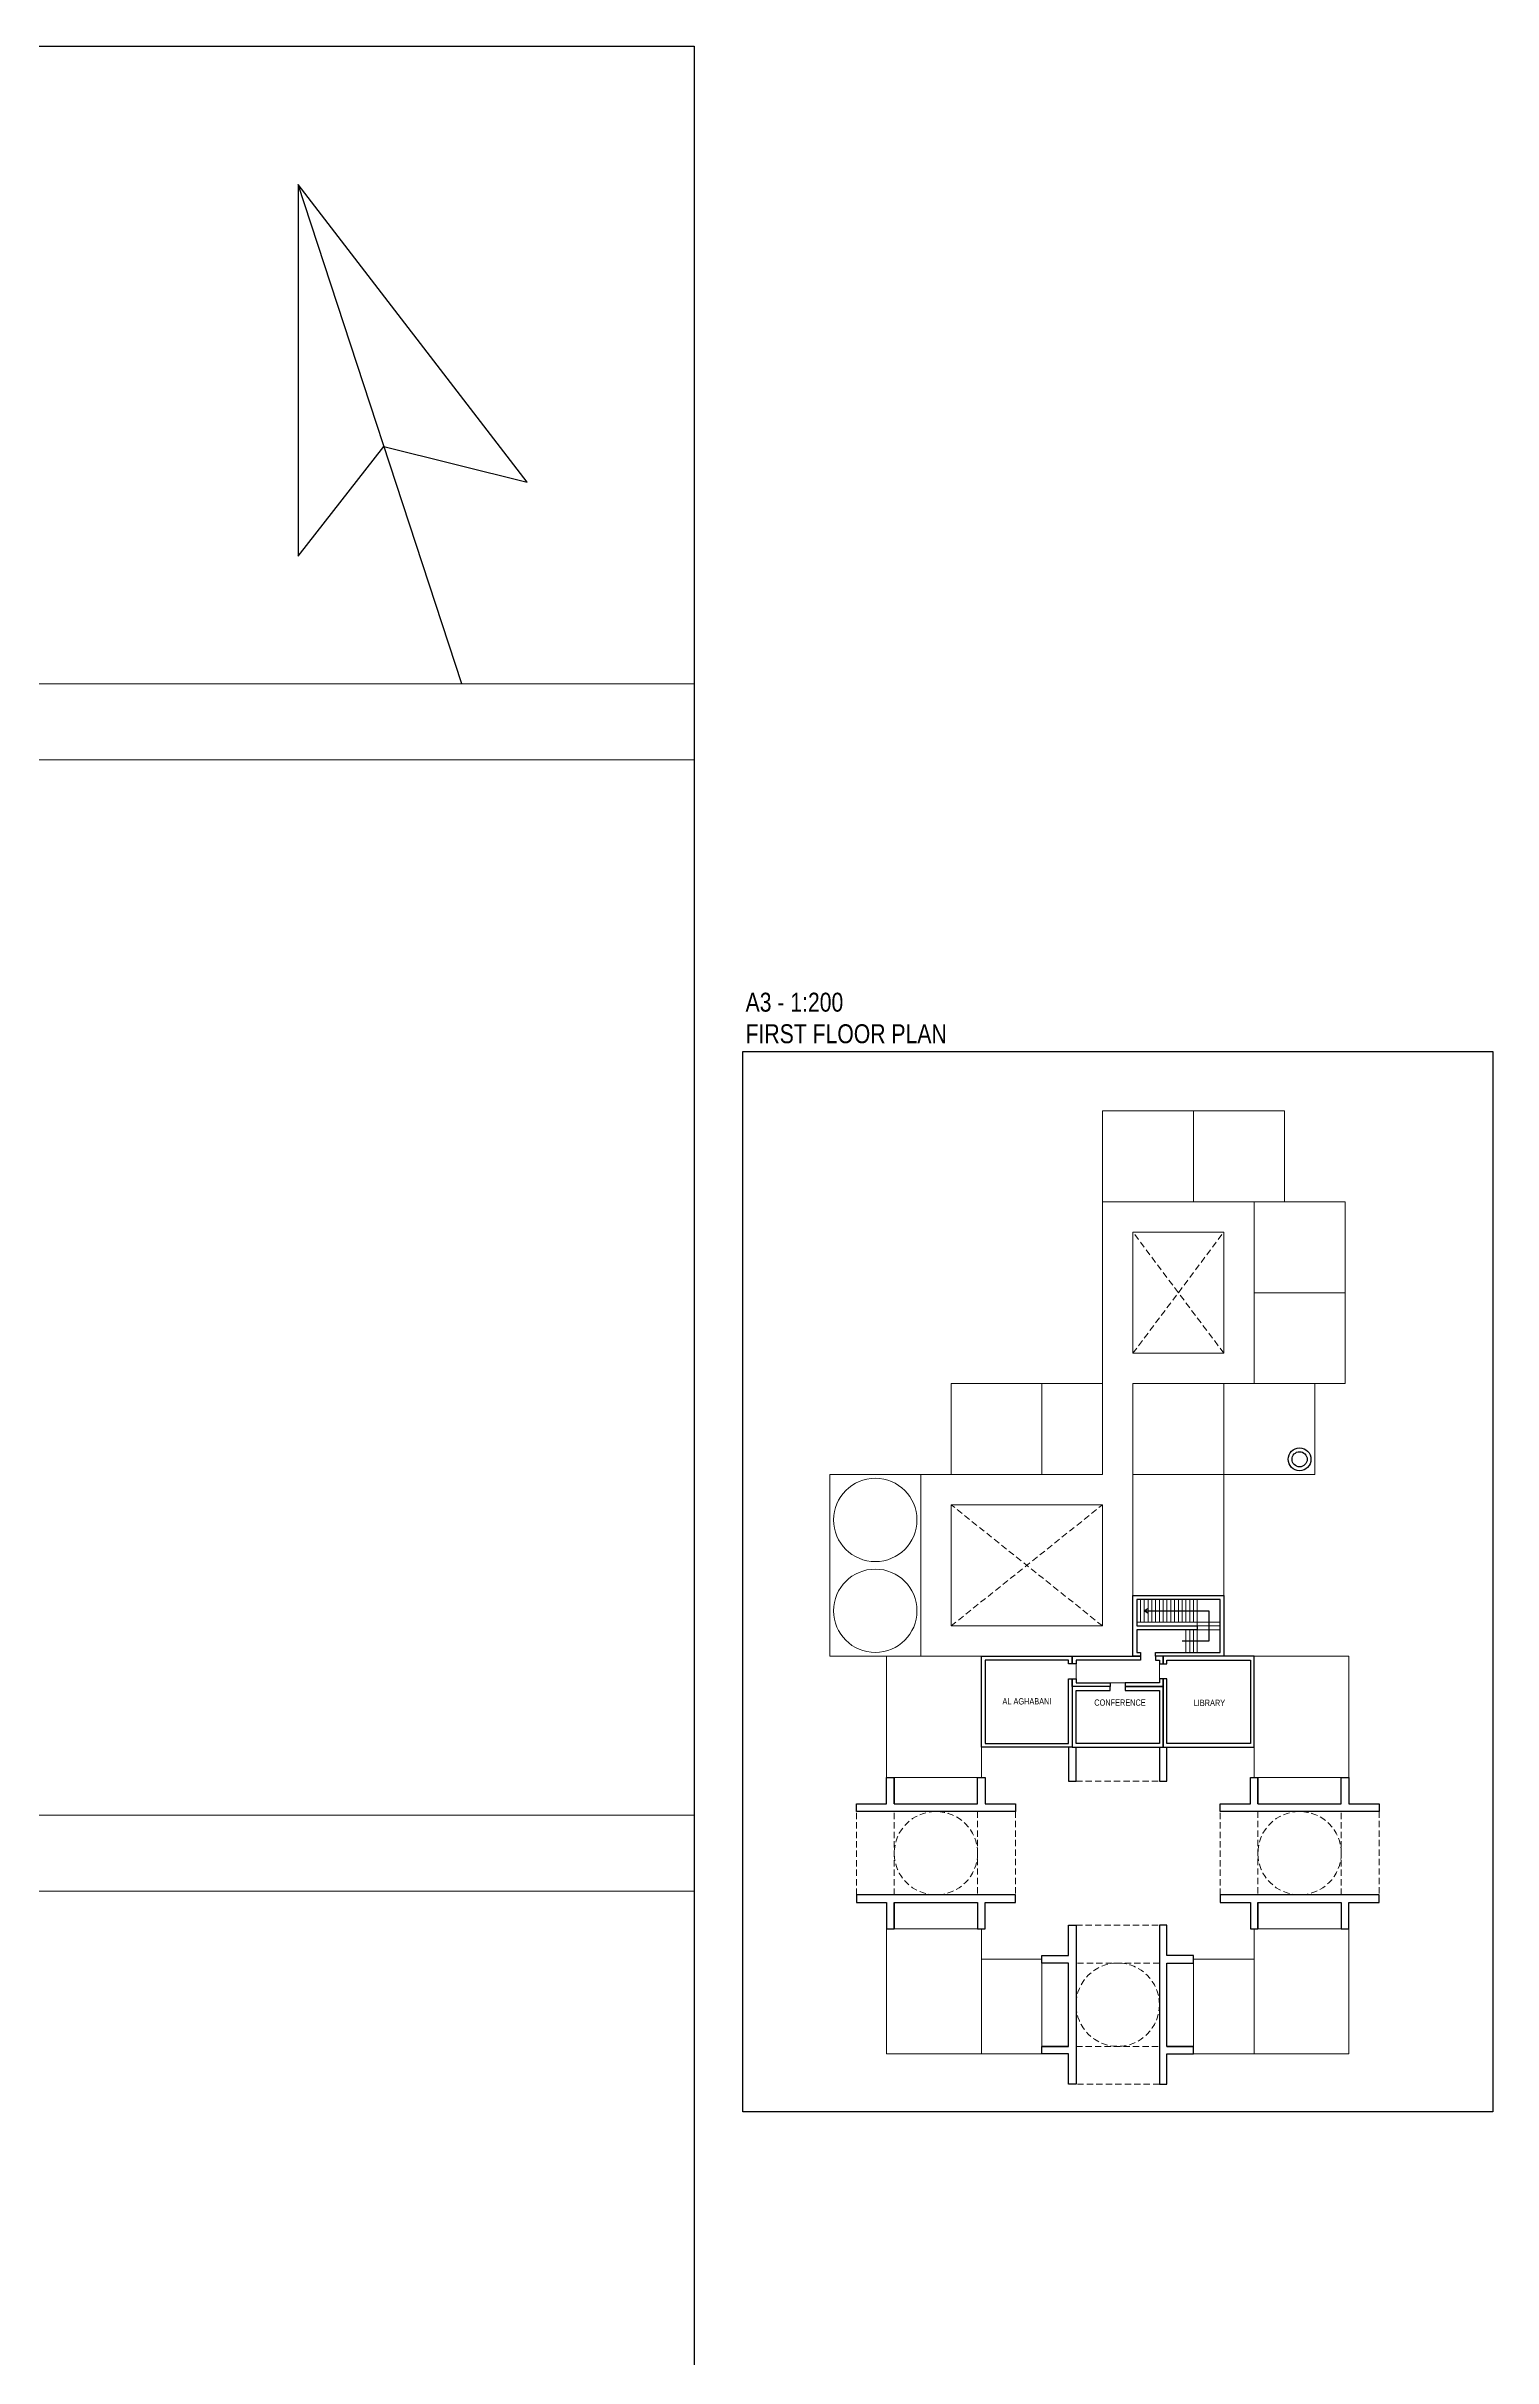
# Model space of a CAD drawing. Header units: millimetres. Extents: x 19 to 502, y 22 to 319.
# Drawn here: x 387.3 to 501.8, y 135.5 to 318.6 of the extents above; entities that cross this region are included whole.
import ezdxf

# ---------------------------------------------------------------- set-up
doc = ezdxf.new("R2010")
doc.units = ezdxf.units.MM
doc.linetypes.add('HIDDEN', pattern=[0.375, 0.25, -0.125])
for name, color, linetype, lineweight in [('Above', 31, 'Continuous', 15), ('Elevation 1', 41, 'Continuous', 15), ('Elevation 2', 45, 'Continuous', 9), ('Hatch', 253, 'Continuous', 5), ('Road', 252, 'Continuous', 13), ('Wall', 42, 'Continuous', 30)]:
    doc.layers.add(name, color=color, linetype=linetype, lineweight=lineweight)
doc.layers.add('Text', color=254, linetype='Continuous')
doc.styles.add('1', font='arial.ttf')
doc.styles.add('THAI', font='', dxfattribs={"width": 0.8})
doc.styles.get('THAI').set_extended_font_data('VNI-Avo')
doc.dimstyles.new('A3-200', dxfattribs={"dimtxt": 1, "dimasz": 0.5, "dimexe": 0.5, "dimexo": 0.5, "dimgap": 0.1, "dimtad": 2, "dimdec": 1, "dimzin": 0, "dimdsep": 46, "dimtxsty": '1', "dimblk": 'ARCHTICK', "dimcen": 0.1, "dimdle": 0.5, "dimclrd": 256, "dimclre": 256, "dimclrt": 256, "dimadec": 0, "dimazin": 0, "dimtfac": 1, "dimtdec": 1, "dimtofl": 0, "dimtmove": 0, "dimatfit": 3, "dimldrblk": 'ARCHTICK', "dimfxl": 1, "dimtfillclr": 256, "dimtolj": 1, "dimtzin": 0, "dimarcsym": 0})

# ---------------------------------------------------------------- blocks, each defined once
blk = doc.blocks.new('_ArchTick')
at = {"color": 0, "linetype": 'ByBlock', "const_width": 0.15}
blk.add_lwpolyline([(-0.5, -0.5), (0.5, 0.5)], dxfattribs=at)

msp = doc.modelspace()

# ---------------------------------------------------------------- linework, layer by layer
msp.add_line((420.17, 268.09), (407.21, 307.65))
for points in [[(18.59, 318.6), (438.59, 318.6), (438.59, 21.6), (18.59, 21.6)], [(442.42, 154.98), (442.42, 238.98), (501.82, 238.98), (501.82, 154.98)]]:
    msp.add_lwpolyline(points, close=True)
msp.add_lwpolyline([(407.21, 307.65), (407.21, 278.21), (414.01, 286.89), (425.34, 284.06), (407.21, 307.65)])
at = {"layer": 'Above', "linetype": 'HIDDEN', "ltscale": 2}
for p, q in [((468.82, 181.17), (475.42, 181.17)), ((451.42, 172.17), (451.42, 178.77)), ((454.42, 172.17), (454.42, 178.77)), ((461.02, 178.77), (461.02, 172.17)), ((464.02, 178.77), (464.02, 172.17)), ((480.22, 172.17), (480.22, 178.77)), ((483.22, 178.77), (483.22, 172.17)), ((489.82, 172.17), (489.82, 178.77)), ((492.82, 178.77), (492.82, 172.17)), ((468.82, 169.77), (475.42, 169.77)), ((475.42, 166.77), (468.82, 166.77)), ((468.82, 160.17), (475.42, 160.17)), ((475.42, 157.17), (468.82, 157.17))]:
    msp.add_line(p, q, dxfattribs=at)
for centre in [(457.72, 175.47), (486.52, 175.47), (472.12, 163.47)]:
    msp.add_circle(centre, 3.3, dxfattribs=at)
at = {"layer": 'Elevation 1'}
for p, q in [((473.62, 193.77), (473.62, 195.57)), ((473.92, 193.77), (473.92, 195.57)), ((474.22, 193.77), (474.22, 195.57)), ((474.52, 193.77), (474.52, 195.57)), ((474.82, 193.77), (474.82, 195.57)), ((475.12, 193.77), (475.12, 195.57)), ((475.42, 193.77), (475.42, 195.57)), ((475.72, 193.77), (475.72, 195.57)), ((476.02, 193.77), (476.02, 195.57)), ((476.32, 193.77), (476.32, 195.57)), ((476.62, 193.77), (476.62, 195.57)), ((476.92, 193.77), (476.92, 195.57)), ((477.22, 193.77), (477.22, 195.57)), ((477.52, 193.77), (477.52, 195.57)), ((477.82, 193.77), (477.82, 195.57)), ((478.12, 193.77), (478.12, 195.57)), ((478.42, 193.77), (478.42, 195.57)), ((473.62, 193.77), (478.42, 193.77)), ((477.52, 191.37), (477.52, 193.17)), ((477.82, 191.37), (477.82, 193.17)), ((478.12, 191.37), (478.12, 193.17)), ((478.42, 193.47), (478.42, 193.77)), ((478.42, 193.77), (480.22, 193.77)), ((478.42, 193.47), (480.22, 193.47)), ((478.42, 191.37), (478.42, 193.17)), ((478.42, 193.17), (480.22, 193.17)), ((468.82, 189.27), (468.82, 190.47)), ((475.42, 189.27), (475.42, 190.47)), ((471.52, 188.97), (472.72, 188.97))]:
    msp.add_line(p, q, dxfattribs=at)
at = {"layer": 'Elevation 2'}
for p, q in [((470.91, 212.67), (470.92, 227.07)), ((466.12, 212.67), (458.92, 212.67)), ((458.92, 212.67), (458.92, 205.47)), ((470.92, 212.67), (466.12, 212.67)), ((466.12, 212.67), (466.12, 205.47)), ((470.92, 205.47), (470.92, 212.67)), ((449.32, 191.07), (449.32, 205.47)), ((449.32, 205.47), (456.52, 205.47)), ((456.52, 191.07), (456.52, 205.47)), ((456.52, 205.47), (458.92, 205.47)), ((458.92, 205.47), (466.12, 205.47)), ((466.12, 205.47), (470.92, 205.47)), ((449.32, 191.07), (456.52, 191.07)), ((453.82, 181.47), (453.82, 191.07)), ((456.52, 191.07), (461.32, 191.07)), ((482.92, 191.07), (490.42, 191.07)), ((490.42, 181.47), (490.42, 191.07)), ((461.32, 183.87), (461.32, 181.47)), ((482.92, 183.87), (482.92, 181.47)), ((461.02, 181.47), (453.82, 181.47)), ((454.42, 181.47), (461.02, 181.47)), ((482.92, 181.47), (490.42, 181.47)), ((490.42, 181.47), (482.92, 181.47)), ((482.62, 178.77), (480.22, 178.77)), ((461.62, 172.17), (464.02, 172.17)), ((453.82, 169.47), (453.82, 171.57)), ((453.82, 159.57), (453.82, 169.47)), ((453.82, 169.47), (457.12, 169.47)), ((461.02, 169.47), (454.42, 169.47)), ((461.32, 169.47), (461.32, 159.57)), ((461.32, 167.07), (461.32, 169.47)), ((482.92, 169.47), (482.92, 159.57)), ((482.92, 167.07), (482.92, 169.47)), ((489.82, 169.47), (483.22, 169.47)), ((490.42, 159.57), (490.42, 169.47)), ((466.12, 167.07), (461.32, 167.07)), ((461.32, 167.07), (461.32, 159.57)), ((466.12, 167.07), (461.32, 167.07)), ((466.12, 159.57), (466.12, 167.07)), ((478.12, 159.57), (478.12, 167.07)), ((478.12, 167.07), (482.92, 167.07)), ((478.12, 167.07), (482.92, 167.07)), ((482.92, 167.07), (482.92, 159.57)), ((461.32, 159.57), (453.82, 159.57)), ((461.32, 159.57), (466.12, 159.57)), ((468.82, 159.57), (468.82, 157.17)), ((482.92, 159.57), (478.12, 159.57)), ((482.92, 159.57), (490.42, 159.57))]:
    msp.add_line(p, q, dxfattribs=at)
for points in [[(470.92, 227.07), (470.92, 234.27), (478.12, 234.27), (478.12, 227.07)], [(478.12, 227.07), (478.12, 234.27), (485.32, 234.27), (485.32, 227.07)], [(482.92, 227.07), (490.12, 227.07), (490.12, 219.87), (482.92, 219.87)], [(473.32, 224.67), (480.52, 224.67), (480.52, 215.07), (473.32, 215.07)], [(482.92, 219.87), (490.12, 219.87), (490.12, 212.67), (482.92, 212.67)], [(480.52, 205.47), (473.32, 205.47), (473.32, 212.67), (480.52, 212.67)], [(480.52, 212.67), (487.72, 212.67), (487.72, 205.47), (480.52, 205.47)], [(473.32, 195.87), (480.52, 195.87), (480.52, 205.47), (473.32, 205.47)], [(470.92, 203.07), (458.92, 203.07), (458.92, 193.47), (470.92, 193.47)]]:
    msp.add_lwpolyline(points, close=True, dxfattribs=at)
for centre in [(452.92, 201.87), (452.92, 194.67)]:
    msp.add_circle(centre, 3.3, dxfattribs=at)
at = {"layer": 'Hatch', "linetype": 'HIDDEN', "ltscale": 2}
for p, q in [((480.52, 215.07), (473.32, 224.67)), ((473.32, 215.07), (480.52, 224.67)), ((470.92, 193.47), (458.92, 203.07)), ((458.92, 193.47), (470.92, 203.07))]:
    msp.add_line(p, q, dxfattribs=at)
at = {"layer": 'Road'}
for p, q in [((18.59, 268.09), (438.59, 268.09)), ((18.59, 262.09), (438.59, 262.09)), ((250.42, 178.47), (438.59, 178.47)), ((250.42, 172.47), (438.59, 172.47))]:
    msp.add_line(p, q, dxfattribs=at)
at = {"layer": 'Wall'}
for points in [[(473.32, 191.07), (473.32, 195.87), (480.52, 195.87), (480.52, 191.07), (475.12, 191.07), (475.12, 191.37), (480.22, 191.37), (480.22, 195.57), (473.62, 195.57), (473.62, 193.47), (478.42, 193.47), (478.42, 193.17), (473.62, 193.17), (473.62, 191.37), (473.92, 191.37), (473.92, 191.07)], [(468.52, 189.27), (468.52, 183.87), (461.32, 183.87), (461.32, 191.07), (468.52, 191.07), (468.52, 190.47), (468.22, 190.47), (468.22, 190.77), (461.62, 190.77), (461.62, 184.17), (468.22, 184.17), (468.22, 189.27)], [(475.72, 189.27), (475.72, 183.87), (482.92, 183.87), (482.92, 191.07), (475.72, 191.07), (475.72, 190.47), (476.02, 190.47), (476.02, 190.77), (482.62, 190.77), (482.62, 184.17), (476.02, 184.17), (476.02, 189.27)], [(468.82, 189.27), (468.82, 188.97), (471.52, 188.97), (471.52, 188.67), (468.52, 188.67), (468.52, 189.27)], [(472.72, 188.37), (475.42, 188.37), (475.42, 184.17), (468.82, 184.17), (468.82, 188.37), (471.52, 188.37), (471.52, 188.67), (468.52, 188.67), (468.52, 183.87), (475.72, 183.87), (475.72, 188.67), (472.72, 188.67)], [(475.42, 189.27), (475.42, 188.97), (472.72, 188.97), (472.72, 188.67), (475.72, 188.67), (475.72, 189.27)]]:
    msp.add_lwpolyline(points, close=True, dxfattribs=at)
for points in [[(468.82, 190.47), (468.52, 190.47), (468.52, 191.07), (473.92, 191.07), (473.92, 190.77), (468.82, 190.77), (468.82, 190.47)], [(475.42, 190.47), (475.72, 190.47), (475.72, 191.07), (475.12, 191.07), (475.12, 190.77), (475.42, 190.77), (475.42, 190.47)], [(468.22, 183.87), (468.22, 181.17), (468.82, 181.17), (468.82, 183.87)], [(475.42, 183.87), (475.42, 181.17), (476.02, 181.17), (476.02, 183.87)], [(454.42, 179.37), (454.42, 181.47), (454.42, 179.37), (461.02, 179.37), (461.02, 181.47), (461.62, 181.47), (461.62, 179.37), (464.02, 179.37), (464.02, 178.77), (451.42, 178.77), (451.42, 179.37), (453.82, 179.37), (453.82, 181.47), (454.42, 181.47)], [(483.22, 179.37), (483.22, 181.47), (483.22, 179.37), (489.82, 179.37), (489.82, 181.47), (490.42, 181.47), (490.42, 179.37), (492.82, 179.37), (492.82, 178.77), (480.22, 178.77), (480.22, 179.37), (482.62, 179.37), (482.62, 181.47), (483.22, 181.47)], [(454.42, 171.57), (454.42, 169.47), (454.42, 171.57), (461.02, 171.57), (461.02, 169.47), (461.62, 169.47), (461.62, 171.57), (464.02, 171.57), (464.02, 172.17), (451.42, 172.17), (451.42, 171.57), (453.82, 171.57), (453.82, 169.47), (454.42, 169.47)], [(483.22, 171.57), (483.22, 169.47), (483.22, 171.57), (489.82, 171.57), (489.82, 169.47), (490.42, 169.47), (490.42, 171.57), (492.82, 171.57), (492.82, 172.17), (480.22, 172.17), (480.22, 171.57), (482.62, 171.57), (482.62, 169.47), (483.22, 169.47)], [(468.22, 160.17), (466.12, 160.17), (468.22, 160.17), (468.22, 166.77), (466.12, 166.77), (466.12, 167.37), (468.22, 167.37), (468.22, 169.77), (468.82, 169.77), (468.82, 157.17), (468.22, 157.17), (468.22, 159.57), (466.12, 159.57), (466.12, 160.17)], [(476.02, 160.17), (478.12, 160.17), (476.02, 160.17), (476.02, 166.77), (478.12, 166.77), (478.12, 167.37), (476.02, 167.37), (476.02, 169.77), (475.42, 169.77), (475.42, 157.17), (476.02, 157.17), (476.02, 159.57), (478.12, 159.57), (478.12, 160.17)]]:
    msp.add_lwpolyline(points, dxfattribs=at)
for radius in [0.9, 0.6]:
    msp.add_circle((486.52, 206.67), radius, dxfattribs=at)

# ---------------------------------------------------------------- texts
at = {"layer": 'Text', "attachment_point": 1, "style": 'THAI'}
for s, width, insert, char_height in [('{\\fArial|b0|i0|c0|p34;A3 - 1:200\\PFIRST FLOOR PLAN}', 32.9002, (442.65, 243.63), 1.5), ('\\pi3.81089;{\\fArial|b0|i0|c0|p34;AL AGHABANI}', 11.2982, (459.18, 187.75), 0.5), ('\\pi3.72208;{\\fArial|b0|i0|c0|p34;CONFERENCE}', 11.2982, (466.54, 187.65), 0.5), ('\\pi4.4761;{\\fArial|b0|i0|c0|p34;LIBRARY}', 11.2982, (473.66, 187.63), 0.5)]:
    msp.add_mtext_dynamic_manual_height_columns(s, width=width, gutter_width=1, heights=[0], dxfattribs=dict(at, insert=insert, char_height=char_height))

# ---------------------------------------------------------------- leaders
at = {"layer": 'Elevation 1'}
msp.add_leader([(474.22, 194.67), (479.32, 194.67), (479.32, 192.27), (477.22, 192.27)], dimstyle='A3-200', override={"dimasz": 0.3, "dimgap": 0.1, "dimtad": 0, "dimldrblk": 'Open90'}, dxfattribs=at)

doc.saveas('drawing.dxf')
